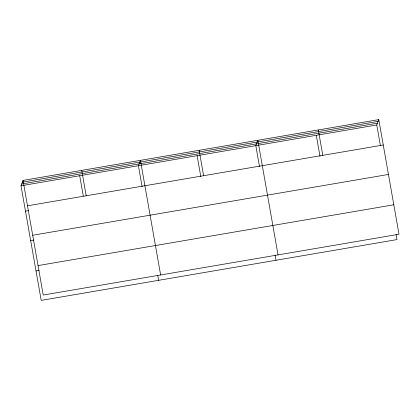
<?xml version="1.0" encoding="UTF-8"?>
<svg xmlns="http://www.w3.org/2000/svg" width="420" height="420" viewBox="0 0 420 420"><rect width="100%" height="100%" fill="white"/><g stroke="black" fill="none" stroke-linecap="round" stroke-linejoin="round"><path stroke-width="0.63" d="M396.076 234.46L396.979 239.584L41.212 300.384L21 185.766L23.021 180.416L378.788 119.616L399 234.234L43.234 295.034L23.021 180.416M380.347 145.273L376.766 124.966L378.788 119.616M22.355 182.185L378.121 121.38M21.667 184.002L377.433 123.197M21 185.766L376.766 124.966M27.5 205.805L383.266 145.005M25.478 211.155L28.702 210.604M32.692 235.253L388.458 174.447M30.671 240.602L33.894 240.051M38.041 265.592L393.808 204.787M36.02 270.942L39.244 270.391M318.308 129.953L322.786 155.342M316.286 135.303L319.982 156.245M278.04 254.909L257.828 140.291L255.806 145.635L259.497 166.583M275.116 255.134L276.019 260.253M199.127 150.318L203.606 175.707M197.106 155.668L200.797 176.615M160.634 274.969L140.427 160.351L138.406 165.701L142.097 186.648M157.71 275.2L158.613 280.319M81.727 170.384L86.2 195.773M79.7 175.733L83.281 196.046"/></g></svg>
